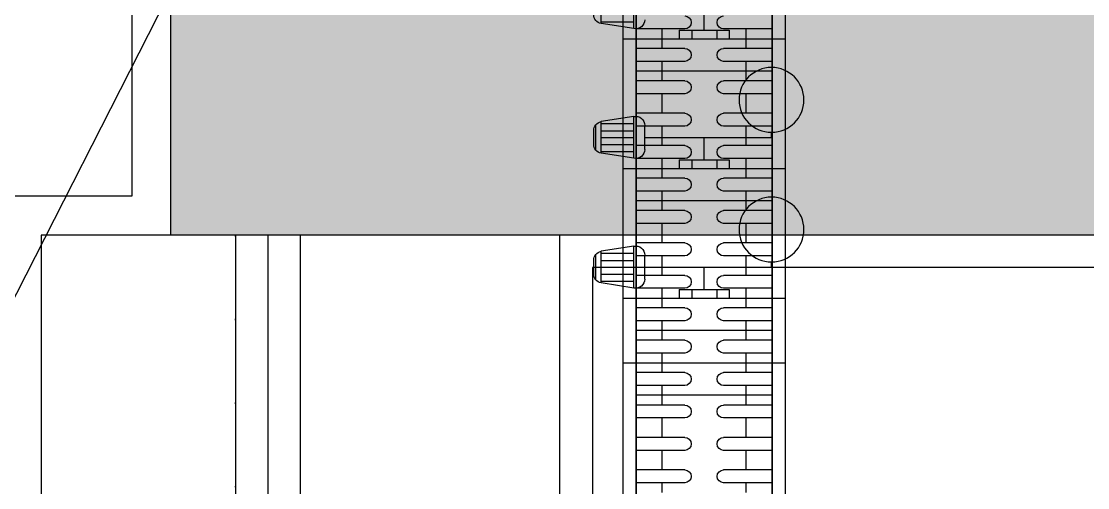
# Model space of a CAD drawing. Header units: inches. Extents: x 21 to 38546, y 13 to 15001.
# Drawn here: x 4600.2 to 4682.4, y 2072.6 to 2108.6 of the extents above; entities that cross this region are included whole.
import ezdxf

# ---------------------------------------------------------------- set-up
doc = ezdxf.new("R2010")
doc.units = ezdxf.units.IN
doc.header["$MEASUREMENT"] = 0
doc.linetypes.add('DOT', pattern=[6.35, 0, -6.35])
doc.layers.add('K-BILGI', color=7, linetype='Continuous')
doc.layers.add('RAST-IST-RADYATÖR-DİNAMİK BLOK', color=83, linetype='Continuous')
for name, color, linetype, lineweight in [('Z_MİM_-KM-BEAM-RAY', 8, 'DOT', 25), ('Z_MİM_-KM-CERAMIC-09', 8, 'Continuous', 25), ('Z_MİM_-KM-IZO-THERMAL-ROCKWOOL', 8, 'BATTING', 25), ('Z_MİM_-KM-PATTERN-STRC', 8, 'Continuous', 25), ('Z_MİM_-KM-STRC-CONCRETE', 8, 'Continuous', 25), ('Z_MİM_-KM-WALL', 8, 'Continuous', 25), ('Z_MİM_-KM-WALL-PLASTER', 8, 'Continuous', 25)]:
    doc.layers.add(name, color=color, linetype=linetype, lineweight=lineweight)
doc.linetypes.add('BATTING', pattern='A,0.00254,-2.54,[134,ltypeshp.shx,S=2.54,R=0,X=-2.54,Y=0],-5.08,[134,ltypeshp.shx,S=2.54,R=180,X=2.54,Y=0],-2.54', length=10.16254)

# ---------------------------------------------------------------- blocks, each defined once
blk = doc.blocks.new('-KM_Kolon_ZK')
at = {"layer": 'Z_MİM_-KM-PATTERN-STRC'}
blk.add_hatch(color=256, dxfattribs=at).paths.add_polyline_path([(1280.001, 1140), (1365.001, 1140), (1365.001, 1110), (1280.001, 1110)], flags=0)
at = {"layer": 'Z_MİM_-KM-STRC-CONCRETE'}
blk.add_lwpolyline([(1280.001, 1140), (1365.001, 1140), (1365.001, 1110), (1280.001, 1110)], close=True, dxfattribs=at)
blk = doc.blocks.new('-KM_Kiriş İzi_ZK')
at = {"layer": 'Z_MİM_-KM-BEAM-RAY'}
for p, q in [((1285, 1110), (1285, 905)), ((1310, 1110), (1310, 880))]:
    blk.add_line(p, q, dxfattribs=at)
blk = doc.blocks.new('IS_RADYATOR-PLAN-140')
at = {"layer": 'RAST-IST-RADYATÖR-DİNAMİK BLOK', "color": 7}
for p, q in [((130.75, 11.5), (130.75, 7.75)), ((131.75, 11.5), (131.75, 7.75)), ((133.25, 11.5), (133.25, 7.75)), ((134.25, 11.5), (134.25, 7.75)), ((135.75, 11.5), (135.75, 7.75)), ((136.75, 11.5), (136.75, 7.75)), ((130, 9.5), (130.75, 9.5)), ((131.75, 9.5), (132.5, 9.5)), ((132.5, 9.5), (133.25, 9.5)), ((134.25, 9.5), (135, 9.5)), ((135, 9.5), (135.75, 9.5)), ((136.75, 9.5), (137.5, 9.5)), ((130.75, 4.75), (130.75, 1)), ((131.75, 4.75), (131.75, 1)), ((133.25, 4.75), (133.25, 1)), ((134.25, 4.75), (134.25, 1)), ((135.75, 4.75), (135.75, 1)), ((136.75, 4.75), (136.75, 1)), ((130, 3), (130.75, 3)), ((131.75, 3), (132.5, 3)), ((132.5, 3), (133.25, 3)), ((134.25, 3), (135, 3)), ((135, 3), (135.75, 3)), ((136.75, 3), (137.5, 3))]:
    blk.add_line(p, q, dxfattribs=at)
at = {"layer": 'RAST-IST-RADYATÖR-DİNAMİK BLOK'}
for points in [[(0, 0), (140, 0), (140, 12.5), (0, 12.5)], [(2.5, 11.5), (137.5, 11.5), (137.5, 1), (2.5, 1)]]:
    blk.add_lwpolyline(points, dxfattribs=at)
at = {"layer": 'RAST-IST-RADYATÖR-DİNAMİK BLOK', "color": 7}
for centre, start, end in [((131.25, 7.75), 180, 0), ((133.75, 7.75), 180, 0), ((136.25, 7.75), 180, 0), ((131.25, 4.75), 0, 180), ((133.75, 4.75), 0, 180), ((136.25, 4.75), 0, 180)]:
    blk.add_arc(centre, 0.5, start, end, dxfattribs=at)
blk = doc.blocks.new('IS_RADYATOR-PLAN-150')
at = {"layer": 'RAST-IST-RADYATÖR-DİNAMİK BLOK', "color": 7}
for p, q in [((130.75, 11.5), (130.75, 7.75)), ((131.75, 11.5), (131.75, 7.75)), ((133.25, 11.5), (133.25, 7.75)), ((134.25, 11.5), (134.25, 7.75)), ((135.75, 11.5), (135.75, 7.75)), ((136.75, 11.5), (136.75, 7.75)), ((138.25, 11.5), (138.25, 7.75)), ((139.25, 11.5), (139.25, 7.75)), ((140.75, 11.5), (140.75, 7.75)), ((141.75, 11.5), (141.75, 7.75)), ((147.385, 11.439), (147.78, 11.439)), ((147.385, 1.67), (147.385, 11.439)), ((130, 9.5), (130.75, 9.5)), ((131.75, 9.5), (132.5, 9.5)), ((132.5, 9.5), (133.25, 9.5)), ((134.25, 9.5), (135, 9.5)), ((135, 9.5), (135.75, 9.5)), ((136.75, 9.5), (137.5, 9.5)), ((137.5, 9.5), (138.25, 9.5)), ((139.25, 9.5), (140, 9.5)), ((140, 9.5), (140.75, 9.5)), ((141.75, 9.5), (142.5, 9.5)), ((145.668, 6.25), (147.385, 6.25)), ((130.75, 4.75), (130.75, 1)), ((131.75, 4.75), (131.75, 1)), ((133.25, 4.75), (133.25, 1)), ((134.25, 4.75), (134.25, 1)), ((135.75, 4.75), (135.75, 1)), ((136.75, 4.75), (136.75, 1)), ((138.25, 4.75), (138.25, 1)), ((139.25, 4.75), (139.25, 1)), ((140.75, 4.75), (140.75, 1)), ((141.75, 4.75), (141.75, 1)), ((130, 3), (130.75, 3)), ((131.75, 3), (132.5, 3)), ((132.5, 3), (133.25, 3)), ((134.25, 3), (135, 3)), ((135, 3), (135.75, 3)), ((136.75, 3), (137.5, 3)), ((137.5, 3), (138.25, 3)), ((139.25, 3), (140, 3)), ((140, 3), (140.75, 3)), ((141.75, 3), (142.5, 3)), ((146.462, 1.67), (148.309, 1.67)), ((149.011, 0.968), (145.76, 0.968)), ((145.773, 0.833), (148.998, 0.833)), ((145.773, 0.833), (146.168, -1.704)), ((146.308, -1.704), (146.308, 0.833)), ((146.832, -1.704), (146.832, 0.833)), ((147.381, -1.704), (147.381, 0.833)), ((147.906, -1.704), (147.906, 0.833)), ((148.467, -1.704), (148.467, 0.833)), ((148.998, 0.833), (148.603, -1.704)), ((146.168, -1.704), (148.603, -1.704)), ((146.411, -2.11), (148.36, -2.11)), ((146.857, -2.27), (147.914, -2.27))]:
    blk.add_line(p, q, dxfattribs=at)
at = {"layer": 'RAST-IST-RADYATÖR-DİNAMİK BLOK'}
for p, q in [((145.668, 8.178), (145, 8.178)), ((145.668, 7.214), (145.668, 8.178)), ((145.668, 7.214), (145, 7.214)), ((145.668, 5.286), (145.668, 7.214)), ((145.668, 5.286), (145, 5.286)), ((145.668, 4.322), (145.668, 5.286)), ((145.668, 4.322), (145, 4.322))]:
    blk.add_line(p, q, dxfattribs=at)
for points in [[(-5, 0), (145, 0), (145, 12.5), (-5, 12.5)], [(-2.5, 11.5), (142.5, 11.5), (142.5, 1), (-2.5, 1)]]:
    blk.add_lwpolyline(points, dxfattribs=at)
at = {"layer": 'RAST-IST-RADYATÖR-DİNAMİK BLOK', "color": 10}
blk.add_circle((150.28, 11.439), 2.5, dxfattribs=at)
at = {"layer": 'RAST-IST-RADYATÖR-DİNAMİK BLOK', "color": 7}
for centre, radius, start, end in [((131.25, 7.75), 0.5, 180, 0), ((133.75, 7.75), 0.5, 180, 0), ((136.25, 7.75), 0.5, 180, 0), ((138.75, 7.75), 0.5, 180, 0), ((141.25, 7.75), 0.5, 180, 0), ((131.25, 4.75), 0.5, 0, 180), ((133.75, 4.75), 0.5, 0, 180), ((136.25, 4.75), 0.5, 0, 180), ((138.75, 4.75), 0.5, 0, 180), ((141.25, 4.75), 0.5, 0, 180), ((146.462, 0.968), 0.702, 90, 191.15176), ((148.309, 0.968), 0.702, 348.84824, 90), ((146.857, -1.568), 0.702, 191.15176, 270), ((147.914, -1.568), 0.702, 270, 348.84824)]:
    blk.add_arc(centre, radius, start, end, dxfattribs=at)
blk = doc.blocks.new('IS_RADYATOR-PLAN-160')
at = {"layer": 'RAST-IST-RADYATÖR-DİNAMİK BLOK', "color": 7}
for p, q in [((130.75, 11.5), (130.75, 7.75)), ((131.75, 11.5), (131.75, 7.75)), ((133.25, 11.5), (133.25, 7.75)), ((134.25, 11.5), (134.25, 7.75)), ((135.75, 11.5), (135.75, 7.75)), ((136.75, 11.5), (136.75, 7.75)), ((138.25, 11.5), (138.25, 7.75)), ((139.25, 11.5), (139.25, 7.75)), ((140.75, 11.5), (140.75, 7.75)), ((141.75, 11.5), (141.75, 7.75)), ((143.25, 11.5), (143.25, 7.75)), ((144.25, 11.5), (144.25, 7.75)), ((145.75, 11.5), (145.75, 7.75)), ((146.75, 11.5), (146.75, 7.75)), ((148.25, 11.5), (148.25, 7.75)), ((149.25, 11.5), (149.25, 7.75)), ((150.75, 11.5), (150.75, 7.75)), ((151.75, 11.5), (151.75, 7.75)), ((157.385, 11.439), (157.78, 11.439)), ((157.385, 1.67), (157.385, 11.439)), ((130, 9.5), (130.75, 9.5)), ((131.75, 9.5), (132.5, 9.5)), ((132.5, 9.5), (133.25, 9.5)), ((134.25, 9.5), (135, 9.5)), ((135, 9.5), (135.75, 9.5)), ((136.75, 9.5), (137.5, 9.5)), ((137.5, 9.5), (138.25, 9.5)), ((139.25, 9.5), (140, 9.5)), ((140, 9.5), (140.75, 9.5)), ((141.75, 9.5), (142.5, 9.5)), ((142.5, 9.5), (143.25, 9.5)), ((144.25, 9.5), (145, 9.5)), ((145, 9.5), (145.75, 9.5)), ((146.75, 9.5), (147.5, 9.5)), ((147.5, 9.5), (148.25, 9.5)), ((149.25, 9.5), (150, 9.5)), ((150, 9.5), (150.75, 9.5)), ((151.75, 9.5), (152.5, 9.5)), ((155.668, 6.25), (157.385, 6.25)), ((130.75, 4.75), (130.75, 1)), ((131.75, 4.75), (131.75, 1)), ((133.25, 4.75), (133.25, 1)), ((134.25, 4.75), (134.25, 1)), ((135.75, 4.75), (135.75, 1)), ((136.75, 4.75), (136.75, 1)), ((138.25, 4.75), (138.25, 1)), ((139.25, 4.75), (139.25, 1)), ((140.75, 4.75), (140.75, 1)), ((141.75, 4.75), (141.75, 1)), ((143.25, 4.75), (143.25, 1)), ((144.25, 4.75), (144.25, 1)), ((145.75, 4.75), (145.75, 1)), ((146.75, 4.75), (146.75, 1)), ((148.25, 4.75), (148.25, 1)), ((149.25, 4.75), (149.25, 1)), ((150.75, 4.75), (150.75, 1)), ((151.75, 4.75), (151.75, 1)), ((130, 3), (130.75, 3)), ((131.75, 3), (132.5, 3)), ((132.5, 3), (133.25, 3)), ((134.25, 3), (135, 3)), ((135, 3), (135.75, 3)), ((136.75, 3), (137.5, 3)), ((137.5, 3), (138.25, 3)), ((139.25, 3), (140, 3)), ((140, 3), (140.75, 3)), ((141.75, 3), (142.5, 3)), ((142.5, 3), (143.25, 3)), ((144.25, 3), (145, 3)), ((145, 3), (145.75, 3)), ((146.75, 3), (147.5, 3)), ((147.5, 3), (148.25, 3)), ((149.25, 3), (150, 3)), ((150, 3), (150.75, 3)), ((151.75, 3), (152.5, 3)), ((156.462, 1.67), (158.309, 1.67)), ((159.011, 0.968), (155.76, 0.968)), ((155.773, 0.833), (158.998, 0.833)), ((155.773, 0.833), (156.168, -1.704)), ((156.308, -1.704), (156.308, 0.833)), ((156.832, -1.704), (156.832, 0.833)), ((157.381, -1.704), (157.381, 0.833)), ((157.906, -1.704), (157.906, 0.833)), ((158.467, -1.704), (158.467, 0.833)), ((158.998, 0.833), (158.603, -1.704)), ((156.168, -1.704), (158.603, -1.704)), ((156.411, -2.11), (158.36, -2.11)), ((156.857, -2.27), (157.914, -2.27))]:
    blk.add_line(p, q, dxfattribs=at)
at = {"layer": 'RAST-IST-RADYATÖR-DİNAMİK BLOK'}
for p, q in [((155.668, 8.178), (155, 8.178)), ((155.668, 7.214), (155.668, 8.178)), ((155.668, 7.214), (155, 7.214)), ((155.668, 5.286), (155.668, 7.214)), ((155.668, 5.286), (155, 5.286)), ((155.668, 4.322), (155.668, 5.286)), ((155.668, 4.322), (155, 4.322))]:
    blk.add_line(p, q, dxfattribs=at)
for points in [[(-5, 0), (155, 0), (155, 12.5), (-5, 12.5)], [(-2.5, 11.5), (152.5, 11.5), (152.5, 1), (-2.5, 1)]]:
    blk.add_lwpolyline(points, dxfattribs=at)
at = {"layer": 'RAST-IST-RADYATÖR-DİNAMİK BLOK', "color": 10}
blk.add_circle((160.28, 11.439), 2.5, dxfattribs=at)
at = {"layer": 'RAST-IST-RADYATÖR-DİNAMİK BLOK', "color": 7}
for centre, radius, start, end in [((131.25, 7.75), 0.5, 180, 0), ((133.75, 7.75), 0.5, 180, 0), ((136.25, 7.75), 0.5, 180, 0), ((138.75, 7.75), 0.5, 180, 0), ((141.25, 7.75), 0.5, 180, 0), ((143.75, 7.75), 0.5, 180, 0), ((146.25, 7.75), 0.5, 180, 0), ((148.75, 7.75), 0.5, 180, 0), ((151.25, 7.75), 0.5, 180, 0), ((131.25, 4.75), 0.5, 0, 180), ((133.75, 4.75), 0.5, 0, 180), ((136.25, 4.75), 0.5, 0, 180), ((138.75, 4.75), 0.5, 0, 180), ((141.25, 4.75), 0.5, 0, 180), ((143.75, 4.75), 0.5, 0, 180), ((146.25, 4.75), 0.5, 0, 180), ((148.75, 4.75), 0.5, 0, 180), ((151.25, 4.75), 0.5, 0, 180), ((156.462, 0.968), 0.702, 90, 191.15176), ((158.309, 0.968), 0.702, 348.84824, 90), ((156.857, -1.568), 0.702, 191.15176, 270), ((157.914, -1.568), 0.702, 270, 348.84824)]:
    blk.add_arc(centre, radius, start, end, dxfattribs=at)
blk = doc.blocks.new('IS_RADYATOR-PLAN-170')
at = {"layer": 'RAST-IST-RADYATÖR-DİNAMİK BLOK', "color": 7}
for p, q in [((130.75, 11.5), (130.75, 7.75)), ((131.75, 11.5), (131.75, 7.75)), ((133.25, 11.5), (133.25, 7.75)), ((134.25, 11.5), (134.25, 7.75)), ((135.75, 11.5), (135.75, 7.75)), ((136.75, 11.5), (136.75, 7.75)), ((138.25, 11.5), (138.25, 7.75)), ((139.25, 11.5), (139.25, 7.75)), ((140.75, 11.5), (140.75, 7.75)), ((141.75, 11.5), (141.75, 7.75)), ((143.25, 11.5), (143.25, 7.75)), ((144.25, 11.5), (144.25, 7.75)), ((145.75, 11.5), (145.75, 7.75)), ((146.75, 11.5), (146.75, 7.75)), ((148.25, 11.5), (148.25, 7.75)), ((149.25, 11.5), (149.25, 7.75)), ((150.75, 11.5), (150.75, 7.75)), ((151.75, 11.5), (151.75, 7.75)), ((153.25, 11.5), (153.25, 7.75)), ((154.25, 11.5), (154.25, 7.75)), ((155.75, 11.5), (155.75, 7.75)), ((156.75, 11.5), (156.75, 7.75)), ((158.25, 11.5), (158.25, 7.75)), ((159.25, 11.5), (159.25, 7.75)), ((160.75, 11.5), (160.75, 7.75)), ((161.75, 11.5), (161.75, 7.75)), ((130, 9.5), (130.75, 9.5)), ((131.75, 9.5), (132.5, 9.5)), ((132.5, 9.5), (133.25, 9.5)), ((134.25, 9.5), (135, 9.5)), ((135, 9.5), (135.75, 9.5)), ((136.75, 9.5), (137.5, 9.5)), ((137.5, 9.5), (138.25, 9.5)), ((139.25, 9.5), (140, 9.5)), ((140, 9.5), (140.75, 9.5)), ((141.75, 9.5), (142.5, 9.5)), ((142.5, 9.5), (143.25, 9.5)), ((144.25, 9.5), (145, 9.5)), ((145, 9.5), (145.75, 9.5)), ((146.75, 9.5), (147.5, 9.5)), ((147.5, 9.5), (148.25, 9.5)), ((149.25, 9.5), (150, 9.5)), ((150, 9.5), (150.75, 9.5)), ((151.75, 9.5), (152.5, 9.5)), ((152.5, 9.5), (153.25, 9.5)), ((154.25, 9.5), (155, 9.5)), ((155, 9.5), (155.75, 9.5)), ((156.75, 9.5), (157.5, 9.5)), ((157.5, 9.5), (158.25, 9.5)), ((159.25, 9.5), (160, 9.5)), ((160, 9.5), (160.75, 9.5)), ((161.75, 9.5), (162.5, 9.5)), ((165.668, 6.25), (167.385, 6.25)), ((130.75, 4.75), (130.75, 1)), ((131.75, 4.75), (131.75, 1)), ((133.25, 4.75), (133.25, 1)), ((134.25, 4.75), (134.25, 1)), ((135.75, 4.75), (135.75, 1)), ((136.75, 4.75), (136.75, 1)), ((138.25, 4.75), (138.25, 1)), ((139.25, 4.75), (139.25, 1)), ((140.75, 4.75), (140.75, 1)), ((141.75, 4.75), (141.75, 1)), ((143.25, 4.75), (143.25, 1)), ((144.25, 4.75), (144.25, 1)), ((145.75, 4.75), (145.75, 1)), ((146.75, 4.75), (146.75, 1)), ((148.25, 4.75), (148.25, 1)), ((149.25, 4.75), (149.25, 1)), ((150.75, 4.75), (150.75, 1)), ((151.75, 4.75), (151.75, 1)), ((153.25, 4.75), (153.25, 1)), ((154.25, 4.75), (154.25, 1)), ((155.75, 4.75), (155.75, 1)), ((156.75, 4.75), (156.75, 1)), ((158.25, 4.75), (158.25, 1)), ((159.25, 4.75), (159.25, 1)), ((160.75, 4.75), (160.75, 1)), ((161.75, 4.75), (161.75, 1)), ((130, 3), (130.75, 3)), ((131.75, 3), (132.5, 3)), ((132.5, 3), (133.25, 3)), ((134.25, 3), (135, 3)), ((135, 3), (135.75, 3)), ((136.75, 3), (137.5, 3)), ((137.5, 3), (138.25, 3)), ((139.25, 3), (140, 3)), ((140, 3), (140.75, 3)), ((141.75, 3), (142.5, 3)), ((142.5, 3), (143.25, 3)), ((144.25, 3), (145, 3)), ((145, 3), (145.75, 3)), ((146.75, 3), (147.5, 3)), ((147.5, 3), (148.25, 3)), ((149.25, 3), (150, 3)), ((150, 3), (150.75, 3)), ((151.75, 3), (152.5, 3)), ((152.5, 3), (153.25, 3)), ((154.25, 3), (155, 3)), ((155, 3), (155.75, 3)), ((156.75, 3), (157.5, 3)), ((157.5, 3), (158.25, 3)), ((159.25, 3), (160, 3)), ((160, 3), (160.75, 3)), ((161.75, 3), (162.5, 3)), ((169.011, 0.968), (165.76, 0.968)), ((165.773, 0.833), (168.998, 0.833)), ((165.773, 0.833), (166.168, -1.704)), ((166.308, -1.704), (166.308, 0.833)), ((166.168, -1.704), (168.603, -1.704))]:
    blk.add_line(p, q, dxfattribs=at)
at = {"layer": 'RAST-IST-RADYATÖR-DİNAMİK BLOK'}
for p, q in [((165.668, 8.178), (165, 8.178)), ((165.668, 7.214), (165.668, 8.178)), ((165.668, 7.214), (165, 7.214)), ((165.668, 5.286), (165.668, 7.214)), ((165.668, 5.286), (165, 5.286)), ((165.668, 4.322), (165.668, 5.286)), ((165.668, 4.322), (165, 4.322))]:
    blk.add_line(p, q, dxfattribs=at)
for points in [[(-5, 0), (165, 0), (165, 12.5), (-5, 12.5)], [(-2.5, 11.5), (162.5, 11.5), (162.5, 1), (-2.5, 1)]]:
    blk.add_lwpolyline(points, dxfattribs=at)
at = {"layer": 'RAST-IST-RADYATÖR-DİNAMİK BLOK', "color": 7}
for centre, radius, start, end in [((131.25, 7.75), 0.5, 180, 0), ((133.75, 7.75), 0.5, 180, 0), ((136.25, 7.75), 0.5, 180, 0), ((138.75, 7.75), 0.5, 180, 0), ((141.25, 7.75), 0.5, 180, 0), ((143.75, 7.75), 0.5, 180, 0), ((146.25, 7.75), 0.5, 180, 0), ((148.75, 7.75), 0.5, 180, 0), ((151.25, 7.75), 0.5, 180, 0), ((153.75, 7.75), 0.5, 180, 0), ((156.25, 7.75), 0.5, 180, 0), ((158.75, 7.75), 0.5, 180, 0), ((161.25, 7.75), 0.5, 180, 0), ((131.25, 4.75), 0.5, 0, 180), ((133.75, 4.75), 0.5, 0, 180), ((136.25, 4.75), 0.5, 0, 180), ((138.75, 4.75), 0.5, 0, 180), ((141.25, 4.75), 0.5, 0, 180), ((143.75, 4.75), 0.5, 0, 180), ((146.25, 4.75), 0.5, 0, 180), ((148.75, 4.75), 0.5, 0, 180), ((151.25, 4.75), 0.5, 0, 180), ((153.75, 4.75), 0.5, 0, 180), ((156.25, 4.75), 0.5, 0, 180), ((158.75, 4.75), 0.5, 0, 180), ((161.25, 4.75), 0.5, 0, 180), ((166.462, 0.968), 0.702, 90, 191.15176), ((166.857, -1.568), 0.702, 191.15176, 270)]:
    blk.add_arc(centre, radius, start, end, dxfattribs=at)
blk = doc.blocks.new('IS_RADYATOR-PLAN-180')
at = {"layer": 'RAST-IST-RADYATÖR-DİNAMİK BLOK', "color": 7}
for p, q in [((130.75, 11.5), (130.75, 7.75)), ((131.75, 11.5), (131.75, 7.75)), ((133.25, 11.5), (133.25, 7.75)), ((134.25, 11.5), (134.25, 7.75)), ((135.75, 11.5), (135.75, 7.75)), ((136.75, 11.5), (136.75, 7.75)), ((138.25, 11.5), (138.25, 7.75)), ((139.25, 11.5), (139.25, 7.75)), ((140.75, 11.5), (140.75, 7.75)), ((141.75, 11.5), (141.75, 7.75)), ((143.25, 11.5), (143.25, 7.75)), ((144.25, 11.5), (144.25, 7.75)), ((145.75, 11.5), (145.75, 7.75)), ((146.75, 11.5), (146.75, 7.75)), ((148.25, 11.5), (148.25, 7.75)), ((149.25, 11.5), (149.25, 7.75)), ((150.75, 11.5), (150.75, 7.75)), ((151.75, 11.5), (151.75, 7.75)), ((153.25, 11.5), (153.25, 7.75)), ((154.25, 11.5), (154.25, 7.75)), ((155.75, 11.5), (155.75, 7.75)), ((156.75, 11.5), (156.75, 7.75)), ((158.25, 11.5), (158.25, 7.75)), ((159.25, 11.5), (159.25, 7.75)), ((160.75, 11.5), (160.75, 7.75)), ((161.75, 11.5), (161.75, 7.75)), ((163.25, 11.5), (163.25, 7.75)), ((164.25, 11.5), (164.25, 7.75)), ((165.75, 11.5), (165.75, 7.75)), ((130, 9.5), (130.75, 9.5)), ((131.75, 9.5), (132.5, 9.5)), ((132.5, 9.5), (133.25, 9.5)), ((134.25, 9.5), (135, 9.5)), ((135, 9.5), (135.75, 9.5)), ((136.75, 9.5), (137.5, 9.5)), ((137.5, 9.5), (138.25, 9.5)), ((139.25, 9.5), (140, 9.5)), ((140, 9.5), (140.75, 9.5)), ((141.75, 9.5), (142.5, 9.5)), ((142.5, 9.5), (143.25, 9.5)), ((144.25, 9.5), (145, 9.5)), ((145, 9.5), (145.75, 9.5)), ((146.75, 9.5), (147.5, 9.5)), ((147.5, 9.5), (148.25, 9.5)), ((149.25, 9.5), (150, 9.5)), ((150, 9.5), (150.75, 9.5)), ((151.75, 9.5), (152.5, 9.5)), ((152.5, 9.5), (153.25, 9.5)), ((154.25, 9.5), (155, 9.5)), ((155, 9.5), (155.75, 9.5)), ((156.75, 9.5), (157.5, 9.5)), ((157.5, 9.5), (158.25, 9.5)), ((159.25, 9.5), (160, 9.5)), ((160, 9.5), (160.75, 9.5)), ((161.75, 9.5), (162.5, 9.5)), ((162.5, 9.5), (163.25, 9.5)), ((164.25, 9.5), (165, 9.5)), ((165, 9.5), (165.75, 9.5)), ((130.75, 4.75), (130.75, 1)), ((131.75, 4.75), (131.75, 1)), ((133.25, 4.75), (133.25, 1)), ((134.25, 4.75), (134.25, 1)), ((135.75, 4.75), (135.75, 1)), ((136.75, 4.75), (136.75, 1)), ((138.25, 4.75), (138.25, 1)), ((139.25, 4.75), (139.25, 1)), ((140.75, 4.75), (140.75, 1)), ((141.75, 4.75), (141.75, 1)), ((143.25, 4.75), (143.25, 1)), ((144.25, 4.75), (144.25, 1)), ((145.75, 4.75), (145.75, 1)), ((146.75, 4.75), (146.75, 1)), ((148.25, 4.75), (148.25, 1)), ((149.25, 4.75), (149.25, 1)), ((150.75, 4.75), (150.75, 1)), ((151.75, 4.75), (151.75, 1)), ((153.25, 4.75), (153.25, 1)), ((154.25, 4.75), (154.25, 1)), ((155.75, 4.75), (155.75, 1)), ((156.75, 4.75), (156.75, 1)), ((158.25, 4.75), (158.25, 1)), ((159.25, 4.75), (159.25, 1)), ((160.75, 4.75), (160.75, 1)), ((161.75, 4.75), (161.75, 1)), ((163.25, 4.75), (163.25, 1)), ((164.25, 4.75), (164.25, 1)), ((165.75, 4.75), (165.75, 1)), ((130, 3), (130.75, 3)), ((131.75, 3), (132.5, 3)), ((132.5, 3), (133.25, 3)), ((134.25, 3), (135, 3)), ((135, 3), (135.75, 3)), ((136.75, 3), (137.5, 3)), ((137.5, 3), (138.25, 3)), ((139.25, 3), (140, 3)), ((140, 3), (140.75, 3)), ((141.75, 3), (142.5, 3)), ((142.5, 3), (143.25, 3)), ((144.25, 3), (145, 3)), ((145, 3), (145.75, 3)), ((146.75, 3), (147.5, 3)), ((147.5, 3), (148.25, 3)), ((149.25, 3), (150, 3)), ((150, 3), (150.75, 3)), ((151.75, 3), (152.5, 3)), ((152.5, 3), (153.25, 3)), ((154.25, 3), (155, 3)), ((155, 3), (155.75, 3)), ((156.75, 3), (157.5, 3)), ((157.5, 3), (158.25, 3)), ((159.25, 3), (160, 3)), ((160, 3), (160.75, 3)), ((161.75, 3), (162.5, 3)), ((162.5, 3), (163.25, 3)), ((164.25, 3), (165, 3)), ((165, 3), (165.75, 3))]:
    blk.add_line(p, q, dxfattribs=at)
at = {"layer": 'RAST-IST-RADYATÖR-DİNAMİK BLOK'}
for points in [[(-5, 0), (175, 0), (175, 12.5), (-5, 12.5)], [(-2.5, 11.5), (172.5, 11.5), (172.5, 1), (-2.5, 1)]]:
    blk.add_lwpolyline(points, dxfattribs=at)
at = {"layer": 'RAST-IST-RADYATÖR-DİNAMİK BLOK', "color": 7}
for centre, start, end in [((131.25, 7.75), 180, 0), ((133.75, 7.75), 180, 0), ((136.25, 7.75), 180, 0), ((138.75, 7.75), 180, 0), ((141.25, 7.75), 180, 0), ((143.75, 7.75), 180, 0), ((146.25, 7.75), 180, 0), ((148.75, 7.75), 180, 0), ((151.25, 7.75), 180, 0), ((153.75, 7.75), 180, 0), ((156.25, 7.75), 180, 0), ((158.75, 7.75), 180, 0), ((161.25, 7.75), 180, 0), ((163.75, 7.75), 180, 0), ((166.25, 7.75), 180, 0), ((131.25, 4.75), 0, 180), ((133.75, 4.75), 0, 180), ((136.25, 4.75), 0, 180), ((138.75, 4.75), 0, 180), ((141.25, 4.75), 0, 180), ((143.75, 4.75), 0, 180), ((146.25, 4.75), 0, 180), ((148.75, 4.75), 0, 180), ((151.25, 4.75), 0, 180), ((153.75, 4.75), 0, 180), ((156.25, 4.75), 0, 180), ((158.75, 4.75), 0, 180), ((161.25, 4.75), 0, 180), ((163.75, 4.75), 0, 180), ((166.25, 4.75), 0, 180)]:
    blk.add_arc(centre, 0.5, start, end, dxfattribs=at)
blk = doc.blocks.new('IS_RADYATOR-PLAN-190')
at = {"layer": 'RAST-IST-RADYATÖR-DİNAMİK BLOK', "color": 7}
for p, q in [((130.75, 11.5), (130.75, 7.75)), ((131.75, 11.5), (131.75, 7.75)), ((133.25, 11.5), (133.25, 7.75)), ((134.25, 11.5), (134.25, 7.75)), ((135.75, 11.5), (135.75, 7.75)), ((136.75, 11.5), (136.75, 7.75)), ((138.25, 11.5), (138.25, 7.75)), ((139.25, 11.5), (139.25, 7.75)), ((140.75, 11.5), (140.75, 7.75)), ((141.75, 11.5), (141.75, 7.75)), ((143.25, 11.5), (143.25, 7.75)), ((144.25, 11.5), (144.25, 7.75)), ((145.75, 11.5), (145.75, 7.75)), ((146.75, 11.5), (146.75, 7.75)), ((148.25, 11.5), (148.25, 7.75)), ((149.25, 11.5), (149.25, 7.75)), ((150.75, 11.5), (150.75, 7.75)), ((151.75, 11.5), (151.75, 7.75)), ((153.25, 11.5), (153.25, 7.75)), ((154.25, 11.5), (154.25, 7.75)), ((155.75, 11.5), (155.75, 7.75)), ((156.75, 11.5), (156.75, 7.75)), ((158.25, 11.5), (158.25, 7.75)), ((159.25, 11.5), (159.25, 7.75)), ((160.75, 11.5), (160.75, 7.75)), ((161.75, 11.5), (161.75, 7.75)), ((163.25, 11.5), (163.25, 7.75)), ((164.25, 11.5), (164.25, 7.75)), ((165.75, 11.5), (165.75, 7.75)), ((130, 9.5), (130.75, 9.5)), ((131.75, 9.5), (132.5, 9.5)), ((132.5, 9.5), (133.25, 9.5)), ((134.25, 9.5), (135, 9.5)), ((135, 9.5), (135.75, 9.5)), ((136.75, 9.5), (137.5, 9.5)), ((137.5, 9.5), (138.25, 9.5)), ((139.25, 9.5), (140, 9.5)), ((140, 9.5), (140.75, 9.5)), ((141.75, 9.5), (142.5, 9.5)), ((142.5, 9.5), (143.25, 9.5)), ((144.25, 9.5), (145, 9.5)), ((145, 9.5), (145.75, 9.5)), ((146.75, 9.5), (147.5, 9.5)), ((147.5, 9.5), (148.25, 9.5)), ((149.25, 9.5), (150, 9.5)), ((150, 9.5), (150.75, 9.5)), ((151.75, 9.5), (152.5, 9.5)), ((152.5, 9.5), (153.25, 9.5)), ((154.25, 9.5), (155, 9.5)), ((155, 9.5), (155.75, 9.5)), ((156.75, 9.5), (157.5, 9.5)), ((157.5, 9.5), (158.25, 9.5)), ((159.25, 9.5), (160, 9.5)), ((160, 9.5), (160.75, 9.5)), ((161.75, 9.5), (162.5, 9.5)), ((162.5, 9.5), (163.25, 9.5)), ((164.25, 9.5), (165, 9.5)), ((165, 9.5), (165.75, 9.5)), ((130.75, 4.75), (130.75, 1)), ((131.75, 4.75), (131.75, 1)), ((133.25, 4.75), (133.25, 1)), ((134.25, 4.75), (134.25, 1)), ((135.75, 4.75), (135.75, 1)), ((136.75, 4.75), (136.75, 1)), ((138.25, 4.75), (138.25, 1)), ((139.25, 4.75), (139.25, 1)), ((140.75, 4.75), (140.75, 1)), ((141.75, 4.75), (141.75, 1)), ((143.25, 4.75), (143.25, 1)), ((144.25, 4.75), (144.25, 1)), ((145.75, 4.75), (145.75, 1)), ((146.75, 4.75), (146.75, 1)), ((148.25, 4.75), (148.25, 1)), ((149.25, 4.75), (149.25, 1)), ((150.75, 4.75), (150.75, 1)), ((151.75, 4.75), (151.75, 1)), ((153.25, 4.75), (153.25, 1)), ((154.25, 4.75), (154.25, 1)), ((155.75, 4.75), (155.75, 1)), ((156.75, 4.75), (156.75, 1)), ((158.25, 4.75), (158.25, 1)), ((159.25, 4.75), (159.25, 1)), ((160.75, 4.75), (160.75, 1)), ((161.75, 4.75), (161.75, 1)), ((163.25, 4.75), (163.25, 1)), ((164.25, 4.75), (164.25, 1)), ((165.75, 4.75), (165.75, 1)), ((130, 3), (130.75, 3)), ((131.75, 3), (132.5, 3)), ((132.5, 3), (133.25, 3)), ((134.25, 3), (135, 3)), ((135, 3), (135.75, 3)), ((136.75, 3), (137.5, 3)), ((137.5, 3), (138.25, 3)), ((139.25, 3), (140, 3)), ((140, 3), (140.75, 3)), ((141.75, 3), (142.5, 3)), ((142.5, 3), (143.25, 3)), ((144.25, 3), (145, 3)), ((145, 3), (145.75, 3)), ((146.75, 3), (147.5, 3)), ((147.5, 3), (148.25, 3)), ((149.25, 3), (150, 3)), ((150, 3), (150.75, 3)), ((151.75, 3), (152.5, 3)), ((152.5, 3), (153.25, 3)), ((154.25, 3), (155, 3)), ((155, 3), (155.75, 3)), ((156.75, 3), (157.5, 3)), ((157.5, 3), (158.25, 3)), ((159.25, 3), (160, 3)), ((160, 3), (160.75, 3)), ((161.75, 3), (162.5, 3)), ((162.5, 3), (163.25, 3)), ((164.25, 3), (165, 3)), ((165, 3), (165.75, 3))]:
    blk.add_line(p, q, dxfattribs=at)
at = {"layer": 'RAST-IST-RADYATÖR-DİNAMİK BLOK'}
for points in [[(-5, 0), (185, 0), (185, 12.5), (-5, 12.5)], [(182.5, 11.5), (-2.5, 11.5), (-2.5, 1), (182.5, 1)]]:
    blk.add_lwpolyline(points, dxfattribs=at)
at = {"layer": 'RAST-IST-RADYATÖR-DİNAMİK BLOK', "color": 7}
for centre, start, end in [((131.25, 7.75), 180, 0), ((133.75, 7.75), 180, 0), ((136.25, 7.75), 180, 0), ((138.75, 7.75), 180, 0), ((141.25, 7.75), 180, 0), ((143.75, 7.75), 180, 0), ((146.25, 7.75), 180, 0), ((148.75, 7.75), 180, 0), ((151.25, 7.75), 180, 0), ((153.75, 7.75), 180, 0), ((156.25, 7.75), 180, 0), ((158.75, 7.75), 180, 0), ((161.25, 7.75), 180, 0), ((163.75, 7.75), 180, 0), ((166.25, 7.75), 180, 0), ((131.25, 4.75), 0, 180), ((133.75, 4.75), 0, 180), ((136.25, 4.75), 0, 180), ((138.75, 4.75), 0, 180), ((141.25, 4.75), 0, 180), ((143.75, 4.75), 0, 180), ((146.25, 4.75), 0, 180), ((148.75, 4.75), 0, 180), ((151.25, 4.75), 0, 180), ((153.75, 4.75), 0, 180), ((156.25, 4.75), 0, 180), ((158.75, 4.75), 0, 180), ((161.25, 4.75), 0, 180), ((163.75, 4.75), 0, 180), ((166.25, 4.75), 0, 180)]:
    blk.add_arc(centre, 0.5, start, end, dxfattribs=at)
blk = doc.blocks.new('IS_RADYATOR-PLAN-200')
at = {"layer": 'RAST-IST-RADYATÖR-DİNAMİK BLOK', "color": 7}
for p, q in [((135.75, 11.5), (135.75, 7.75)), ((136.75, 11.5), (136.75, 7.75)), ((138.25, 11.5), (138.25, 7.75)), ((139.25, 11.5), (139.25, 7.75)), ((140.75, 11.5), (140.75, 7.75)), ((141.75, 11.5), (141.75, 7.75)), ((143.25, 11.5), (143.25, 7.75)), ((144.25, 11.5), (144.25, 7.75)), ((145.75, 11.5), (145.75, 7.75)), ((146.75, 11.5), (146.75, 7.75)), ((148.25, 11.5), (148.25, 7.75)), ((149.25, 11.5), (149.25, 7.75)), ((150.75, 11.5), (150.75, 7.75)), ((151.75, 11.5), (151.75, 7.75)), ((153.25, 11.5), (153.25, 7.75)), ((154.25, 11.5), (154.25, 7.75)), ((155.75, 11.5), (155.75, 7.75)), ((156.75, 11.5), (156.75, 7.75)), ((158.25, 11.5), (158.25, 7.75)), ((159.25, 11.5), (159.25, 7.75)), ((160.75, 11.5), (160.75, 7.75)), ((161.75, 11.5), (161.75, 7.75)), ((163.25, 11.5), (163.25, 7.75)), ((164.25, 11.5), (164.25, 7.75)), ((165.75, 11.5), (165.75, 7.75)), ((166.75, 11.5), (166.75, 7.75)), ((168.25, 11.5), (168.25, 7.75)), ((169.25, 11.5), (169.25, 7.75)), ((170.75, 11.5), (170.75, 7.75)), ((135, 9.5), (135.75, 9.5)), ((136.75, 9.5), (137.5, 9.5)), ((137.5, 9.5), (138.25, 9.5)), ((139.25, 9.5), (140, 9.5)), ((140, 9.5), (140.75, 9.5)), ((141.75, 9.5), (142.5, 9.5)), ((142.5, 9.5), (143.25, 9.5)), ((144.25, 9.5), (145, 9.5)), ((145, 9.5), (145.75, 9.5)), ((146.75, 9.5), (147.5, 9.5)), ((147.5, 9.5), (148.25, 9.5)), ((149.25, 9.5), (150, 9.5)), ((150, 9.5), (150.75, 9.5)), ((151.75, 9.5), (152.5, 9.5)), ((152.5, 9.5), (153.25, 9.5)), ((154.25, 9.5), (155, 9.5)), ((155, 9.5), (155.75, 9.5)), ((156.75, 9.5), (157.5, 9.5)), ((157.5, 9.5), (158.25, 9.5)), ((159.25, 9.5), (160, 9.5)), ((160, 9.5), (160.75, 9.5)), ((161.75, 9.5), (162.5, 9.5)), ((162.5, 9.5), (163.25, 9.5)), ((164.25, 9.5), (165, 9.5)), ((165, 9.5), (165.75, 9.5)), ((166.75, 9.5), (167.5, 9.5)), ((167.5, 9.5), (168.25, 9.5)), ((169.25, 9.5), (170, 9.5)), ((170, 9.5), (170.75, 9.5)), ((135.75, 4.75), (135.75, 1)), ((136.75, 4.75), (136.75, 1)), ((138.25, 4.75), (138.25, 1)), ((139.25, 4.75), (139.25, 1)), ((140.75, 4.75), (140.75, 1)), ((141.75, 4.75), (141.75, 1)), ((143.25, 4.75), (143.25, 1)), ((144.25, 4.75), (144.25, 1)), ((145.75, 4.75), (145.75, 1)), ((146.75, 4.75), (146.75, 1)), ((148.25, 4.75), (148.25, 1)), ((149.25, 4.75), (149.25, 1)), ((150.75, 4.75), (150.75, 1)), ((151.75, 4.75), (151.75, 1)), ((153.25, 4.75), (153.25, 1)), ((154.25, 4.75), (154.25, 1)), ((155.75, 4.75), (155.75, 1)), ((156.75, 4.75), (156.75, 1)), ((158.25, 4.75), (158.25, 1)), ((159.25, 4.75), (159.25, 1)), ((160.75, 4.75), (160.75, 1)), ((161.75, 4.75), (161.75, 1)), ((163.25, 4.75), (163.25, 1)), ((164.25, 4.75), (164.25, 1)), ((165.75, 4.75), (165.75, 1)), ((166.75, 4.75), (166.75, 1)), ((168.25, 4.75), (168.25, 1)), ((169.25, 4.75), (169.25, 1)), ((170.75, 4.75), (170.75, 1)), ((135, 3), (135.75, 3)), ((136.75, 3), (137.5, 3)), ((137.5, 3), (138.25, 3)), ((139.25, 3), (140, 3)), ((140, 3), (140.75, 3)), ((141.75, 3), (142.5, 3)), ((142.5, 3), (143.25, 3)), ((144.25, 3), (145, 3)), ((145, 3), (145.75, 3)), ((146.75, 3), (147.5, 3)), ((147.5, 3), (148.25, 3)), ((149.25, 3), (150, 3)), ((150, 3), (150.75, 3)), ((151.75, 3), (152.5, 3)), ((152.5, 3), (153.25, 3)), ((154.25, 3), (155, 3)), ((155, 3), (155.75, 3)), ((156.75, 3), (157.5, 3)), ((157.5, 3), (158.25, 3)), ((159.25, 3), (160, 3)), ((160, 3), (160.75, 3)), ((161.75, 3), (162.5, 3)), ((162.5, 3), (163.25, 3)), ((164.25, 3), (165, 3)), ((165, 3), (165.75, 3)), ((166.75, 3), (167.5, 3)), ((167.5, 3), (168.25, 3)), ((169.25, 3), (170, 3)), ((170, 3), (170.75, 3))]:
    blk.add_line(p, q, dxfattribs=at)
at = {"layer": 'RAST-IST-RADYATÖR-DİNAMİK BLOK'}
for points in [[(0, 0), (200, 0), (200, 12.5), (0, 12.5)], [(2.5, 11.5), (197.5, 11.5), (197.5, 1), (2.5, 1)]]:
    blk.add_lwpolyline(points, dxfattribs=at)
at = {"layer": 'RAST-IST-RADYATÖR-DİNAMİK BLOK', "color": 7}
for centre, start, end in [((136.25, 7.75), 180, 0), ((138.75, 7.75), 180, 0), ((141.25, 7.75), 180, 0), ((143.75, 7.75), 180, 0), ((146.25, 7.75), 180, 0), ((148.75, 7.75), 180, 0), ((151.25, 7.75), 180, 0), ((153.75, 7.75), 180, 0), ((156.25, 7.75), 180, 0), ((158.75, 7.75), 180, 0), ((161.25, 7.75), 180, 0), ((163.75, 7.75), 180, 0), ((166.25, 7.75), 180, 0), ((168.75, 7.75), 180, 0), ((171.25, 7.75), 180, 0), ((136.25, 4.75), 0, 180), ((138.75, 4.75), 0, 180), ((141.25, 4.75), 0, 180), ((143.75, 4.75), 0, 180), ((146.25, 4.75), 0, 180), ((148.75, 4.75), 0, 180), ((151.25, 4.75), 0, 180), ((153.75, 4.75), 0, 180), ((156.25, 4.75), 0, 180), ((158.75, 4.75), 0, 180), ((161.25, 4.75), 0, 180), ((163.75, 4.75), 0, 180), ((166.25, 4.75), 0, 180), ((168.75, 4.75), 0, 180), ((171.25, 4.75), 0, 180)]:
    blk.add_arc(centre, 0.5, start, end, dxfattribs=at)
blk = doc.blocks.new('IS_U4731')
for name, p in [('IS_RADYATOR-PLAN-140', (0, 0)), ('IS_RADYATOR-PLAN-150', (0, 0)), ('IS_RADYATOR-PLAN-160', (0, 0)), ('IS_RADYATOR-PLAN-170', (0, 0)), ('IS_RADYATOR-PLAN-180', (0, 0)), ('IS_RADYATOR-PLAN-190', (0, 0)), ('IS_RADYATOR-PLAN-200', (-5, 0))]:
    blk.add_blockref(name, p)

msp = doc.modelspace()

# ---------------------------------------------------------------- linework, layer by layer
at = {"layer": 'K-BILGI'}
msp.add_line((4641.884, 2170.231), (4567.884, 2024.739), dxfattribs=at)
at = {"layer": 'Z_MİM_-KM-CERAMIC-09'}
msp.add_lwpolyline([(4678.759, 2214.084), (4678.759, 2125.084), (4608.759, 2125.083), (4608.759, 2095.083), (4598.758, 2095.083), (4598.758, 1900.083), (4144.758, 1900.083), (4144.758, 2214.084)], close=True, dxfattribs=at)
at = {"layer": 'Z_MİM_-KM-IZO-THERMAL-ROCKWOOL', "ltscale": 0.16}
msp.add_line((4619.258, 1879.584), (4619.258, 2092.083), dxfattribs=at)
at = {"layer": 'Z_MİM_-KM-WALL'}
for p, q in [((4616.758, 1882.084), (4616.758, 2092.083)), ((4621.758, 1862.084), (4621.758, 2092.083)), ((4641.758, 1862.084), (4641.758, 2092.083))]:
    msp.add_line(p, q, dxfattribs=at)
msp.add_lwpolyline([(4611.759, 2092.083), (4601.758, 2092.083), (4601.758, 1937.083)], dxfattribs=at)
at = {"layer": 'Z_MİM_-KM-WALL-PLASTER'}
msp.add_lwpolyline([(6814.258, 1859.584), (5339.258, 1859.583), (5339.258, 1944.584), (5359.257, 1944.582), (5359.257, 1879.583), (5569.257, 1879.583), (5569.257, 2559.61), (5444.256, 2559.61), (5444.256, 2089.583), (5284.258, 2089.583), (5284.257, 2554.583), (4699.257, 2554.583), (4699.257, 2089.583), (4644.258, 2089.583), (4644.258, 1859.583), (3041.758, 1859.583)], dxfattribs=at)

# ---------------------------------------------------------------- block references
at = {"layer": 'RAST-IST-RADYATÖR-DİNAMİK BLOK', "xscale": -1, "rotation": 270}
msp.add_blockref('IS_U4731', (4646.624, 1942.231), dxfattribs=at)
at = {"layer": 'Z_MİM_-KM-BEAM-RAY'}
msp.add_blockref('-KM_Kiriş İzi_ZK', (3331.714, 982.083), dxfattribs=at)
at = {"layer": 'Z_MİM_-KM-STRC-CONCRETE'}
msp.add_blockref('-KM_Kolon_ZK', (3331.758, 982.083), dxfattribs=at)

doc.saveas('drawing.dxf')
